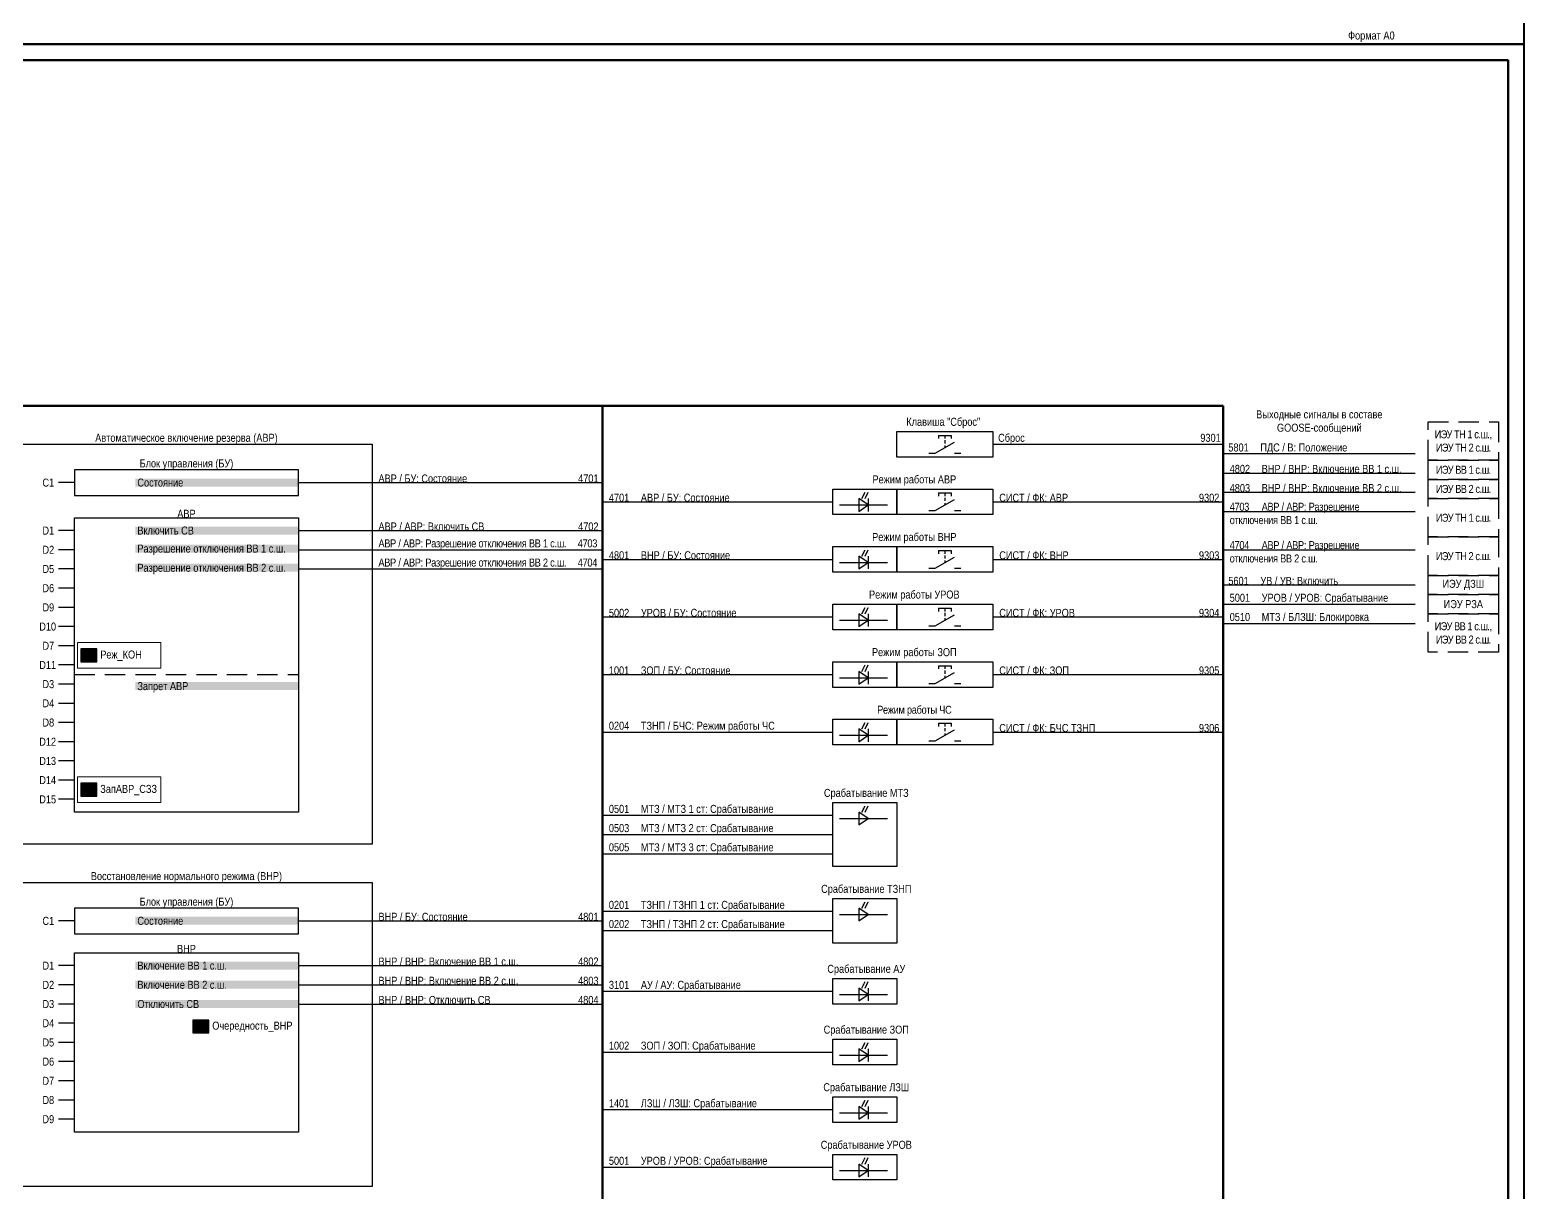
# Model space of a CAD drawing. Header units: millimetres. Extents: x 2179 to 12176, y -20554 to -12004.
# Drawn here: x 11412.1 to 11879, y -14184.8 to -13821.5 of the extents above; entities that cross this region are included whole.
import ezdxf
from ezdxf.enums import TextEntityAlignment as Align

# ---------------------------------------------------------------- set-up
doc = ezdxf.new("R2010")
doc.units = ezdxf.units.MM
doc.linetypes.add('HIDDEN2', pattern=[4.7625, 3.175, -1.5875])
doc.linetypes.add('штриховая2', pattern=[9.525, 6.35, -3.175])
for name, color, linetype, lineweight in [('GOOSE', 224, 'Continuous', 30), ('MMS', 190, 'Continuous', 30), ('Внутренняя шина', 4, 'Continuous', 70), ('Линии связи', 75, 'Continuous', 30), ('Основная', 7, 'Continuous', 30), ('Основная прерывистая', 7, 'штриховая2', 30), ('Основная сплошная', 7, 'Continuous', 30), ('Сигналы внутр.', 13, 'Continuous', 30), ('Тонкая', 7, 'Continuous', 13)]:
    doc.layers.add(name, color=color, linetype=linetype, lineweight=lineweight)
doc.layers.add('Рамка внешняя', color=8, linetype='Continuous', lineweight=40, plot=False)
doc.styles.add('2.5_Gost_RD', font='ARIALN.TTF', dxfattribs={"height": 2.5})
doc.styles.add('Narrow', font='ARIALN.TTF')
doc.styles.add('Табл дан', font='ARIALN.TTF')

# ---------------------------------------------------------------- blocks, each defined once
blk = doc.blocks.new('*U90')
blk.add_lwpolyline([(0, 0), (1189, 0), (1189, 841), (0, 841)], close=True)
at = {"style": '2.5_Gost_RD', "flags": 8}
blk.add_attdef('ФОРМАТ', text='', height=2.5, dxfattribs=at).set_placement((1134, 4), align=Align.TOP_LEFT)
blk = doc.blocks.new('*U15')
blk.add_lwpolyline([(0, 0), (1189, 0), (1189, 841), (0, 841)], close=True)
at = {"lineweight": 50}
blk.add_lwpolyline([(20, 836), (1184, 836), (1184, 5), (20, 5)], close=True, dxfattribs=at)
at = {"style": '2.5_Gost_RD', "flags": 8}
blk.add_attdef('ФОРМАТ', text='', height=2.5, dxfattribs=at).set_placement((1134, 4), align=Align.TOP_LEFT)
blk = doc.blocks.new('SW.2')
at = {"true_color": 0xadddf7}
h = blk.add_hatch(color=141, dxfattribs=at)
h.dxf.hatch_style = 1
h.paths.add_polyline_path([(5, 2), (0, 2), (0, -2), (5, -2)])
blk.add_lwpolyline([(5, 2), (0, 2), (0, -2), (5, -2)], close=True)
for points in [[(1, 0), (2, 0)], [(2, 0), (3, 1)], [(3, 0), (4, 0)]]:
    blk.add_lwpolyline(points)

msp = doc.modelspace()

# ---------------------------------------------------------------- linework, layer by layer
at = {"layer": 'Внутренняя шина'}
for points in [[(11071, -13939), (11785, -13939)], [(11591, -14401), (11591, -13939)], [(11785, -14362), (11785, -13939)]]:
    msp.add_lwpolyline(points, dxfattribs=at)
at = {"layer": 'Линии связи'}
for points in [[(11713, -13951), (11785, -13951)], [(11845, -13954), (11785, -13954)], [(11785, -13960), (11845, -13960)], [(11496, -13963), (11591, -13963)], [(11591, -13969), (11663, -13969)], [(11713, -13969), (11785, -13969)], [(11785, -13966), (11845, -13966)], [(11785, -13972), (11845, -13972)], [(11496, -13978), (11591, -13978)], [(11496, -13984), (11591, -13984)], [(11785, -13984), (11845, -13984)], [(11591, -13987), (11663, -13987)], [(11713, -13987), (11785, -13987)], [(11496, -13990), (11591, -13990)], [(11785, -13995), (11845, -13995)], [(11785, -14001), (11845, -14001)], [(11591, -14005), (11663, -14005)], [(11713, -14005), (11785, -14005)], [(11785, -14007), (11845, -14007)], [(11591, -14023), (11663, -14023)], [(11713, -14023), (11785, -14023)], [(11591, -14041), (11663, -14041)], [(11713, -14041), (11785, -14041)], [(11591, -14067), (11663, -14067)], [(11591, -14073), (11663, -14073)], [(11591, -14079), (11663, -14079)], [(11496, -14100), (11591, -14100)], [(11591, -14097), (11663, -14097)], [(11591, -14103), (11663, -14103)], [(11496, -14114), (11591, -14114)], [(11496, -14120), (11591, -14120)], [(11591, -14122), (11663, -14122)], [(11496, -14126), (11591, -14126)], [(11591, -14141), (11663, -14141)], [(11591, -14159), (11663, -14159)], [(11591, -14177), (11663, -14177)]]:
    msp.add_lwpolyline(points, dxfattribs=at)
at = {"layer": 'Основная'}
for points in [[(11683, -13947), (11713, -13947), (11713, -13955), (11683, -13955)], [(11403, -13951), (11519, -13951), (11519, -14076), (11403, -14076)], [(11496, -13959), (11426, -13959), (11426, -13967), (11496, -13967)], [(11663, -13965), (11683, -13965), (11683, -13973), (11663, -13973)], [(11683, -13965), (11713, -13965), (11713, -13973), (11683, -13973)], [(11426, -13974), (11496, -13974), (11496, -14066), (11426, -14066)], [(11663, -13983), (11683, -13983), (11683, -13991), (11663, -13991)], [(11683, -13983), (11713, -13983), (11713, -13991), (11683, -13991)], [(11663, -14001), (11683, -14001), (11683, -14009), (11663, -14009)], [(11683, -14001), (11713, -14001), (11713, -14009), (11683, -14009)], [(11663, -14019), (11683, -14019), (11683, -14027), (11663, -14027)], [(11683, -14019), (11713, -14019), (11713, -14027), (11683, -14027)], [(11663, -14037), (11683, -14037), (11683, -14045), (11663, -14045)], [(11683, -14037), (11713, -14037), (11713, -14045), (11683, -14045)], [(11663, -14063), (11683, -14063), (11683, -14083), (11663, -14083)], [(11403, -14088), (11519, -14088), (11519, -14183), (11403, -14183)], [(11496, -14096), (11426, -14096), (11426, -14104), (11496, -14104)], [(11663, -14093), (11683, -14093), (11683, -14107), (11663, -14107)], [(11426, -14110), (11496, -14110), (11496, -14166), (11426, -14166)], [(11663, -14118), (11683, -14118), (11683, -14126), (11663, -14126)], [(11663, -14137), (11683, -14137), (11683, -14145), (11663, -14145)], [(11663, -14155), (11683, -14155), (11683, -14163), (11663, -14163)], [(11663, -14173), (11683, -14173), (11683, -14181), (11663, -14181)]]:
    msp.add_lwpolyline(points, close=True, dxfattribs=at)
for points in [[(11426, -13963), (11421, -13963)], [(11426, -13978), (11421, -13978)], [(11426, -13984), (11421, -13984)], [(11426, -13990), (11421, -13990)], [(11426, -13996), (11421, -13996)], [(11426, -14002), (11421, -14002)], [(11426, -14008), (11421, -14008)], [(11426, -14014), (11421, -14014)], [(11426, -14020), (11421, -14020)], [(11426, -14026), (11421, -14026)], [(11426, -14032), (11421, -14032)], [(11426, -14038), (11421, -14038)], [(11426, -14044), (11421, -14044)], [(11426, -14050), (11421, -14050)], [(11426, -14056), (11421, -14056)], [(11426, -14062), (11421, -14062)], [(11426, -14100), (11421, -14100)], [(11426, -14114), (11421, -14114)], [(11426, -14120), (11421, -14120)], [(11426, -14126), (11421, -14126)], [(11426, -14132), (11421, -14132)], [(11426, -14138), (11421, -14138)], [(11426, -14144), (11421, -14144)], [(11426, -14150), (11421, -14150)], [(11426, -14156), (11421, -14156)], [(11426, -14162), (11421, -14162)]]:
    msp.add_lwpolyline(points, dxfattribs=at)
at = {"layer": 'Основная прерывистая'}
msp.add_line((11426, -14023), (11496, -14023), dxfattribs=at)
at = {"layer": 'Основная сплошная', "color": 0}
for p, q in [((11695, -13953.75), (11701, -13950.32)), ((11696, -13948.25), (11698, -13948.25)), ((11698, -13948.25), (11700, -13948.25)), ((11693, -13953.75), (11695, -13953.75)), ((11701, -13953.75), (11703, -13953.75)), ((11695, -13971.75), (11701, -13968.32)), ((11696, -13966.25), (11698, -13966.25)), ((11698, -13966.25), (11700, -13966.25)), ((11693, -13971.75), (11695, -13971.75)), ((11701, -13971.75), (11703, -13971.75)), ((11696, -13984.25), (11698, -13984.25)), ((11698, -13984.25), (11700, -13984.25)), ((11695, -13989.75), (11701, -13986.32)), ((11693, -13989.75), (11695, -13989.75)), ((11701, -13989.75), (11703, -13989.75)), ((11696, -14002.25), (11698, -14002.25)), ((11698, -14002.25), (11700, -14002.25)), ((11695, -14007.75), (11701, -14004.32)), ((11693, -14007.75), (11695, -14007.75)), ((11701, -14007.75), (11703, -14007.75)), ((11696, -14020.25), (11698, -14020.25)), ((11698, -14020.25), (11700, -14020.25)), ((11693, -14025.75), (11695, -14025.75)), ((11695, -14025.75), (11701, -14022.32)), ((11701, -14025.75), (11703, -14025.75)), ((11695, -14043.75), (11701, -14040.32)), ((11696, -14038.25), (11698, -14038.25)), ((11698, -14038.25), (11700, -14038.25)), ((11693, -14043.75), (11695, -14043.75)), ((11701, -14043.75), (11703, -14043.75))]:
    msp.add_line(p, q, dxfattribs=at)
at = {"layer": 'Основная сплошная', "ltscale": 0.35}
for p, q in [((11696, -13948.25), (11696, -13949.25)), ((11698, -13948.25), (11698, -13949.25)), ((11698, -13949.75), (11698, -13950.75)), ((11700, -13948.25), (11700, -13949.25)), ((11696, -13966.25), (11696, -13967.25)), ((11698, -13966.25), (11698, -13967.25)), ((11698, -13967.75), (11698, -13968.75)), ((11700, -13966.25), (11700, -13967.25)), ((11696, -13984.25), (11696, -13985.25)), ((11698, -13984.25), (11698, -13985.25)), ((11700, -13984.25), (11700, -13985.25)), ((11698, -13985.75), (11698, -13986.75)), ((11696, -14002.25), (11696, -14003.25)), ((11698, -14002.25), (11698, -14003.25)), ((11700, -14002.25), (11700, -14003.25)), ((11698, -14003.75), (11698, -14004.75)), ((11696, -14020.25), (11696, -14021.25)), ((11698, -14020.25), (11698, -14021.25)), ((11700, -14020.25), (11700, -14021.25)), ((11698, -14021.75), (11698, -14022.75)), ((11696, -14038.25), (11696, -14039.25)), ((11698, -14038.25), (11698, -14039.25)), ((11698, -14039.75), (11698, -14040.75)), ((11700, -14038.25), (11700, -14039.25))]:
    msp.add_line(p, q, dxfattribs=at)
at = {"layer": 'Основная сплошная', "color": 0, "linetype": 'HIDDEN2', "ltscale": 0.5}
for p, q in [((11698, -13951.39), (11698, -13952.04)), ((11698, -13969.39), (11698, -13970.04)), ((11698, -13987.39), (11698, -13988.04)), ((11698, -14005.39), (11698, -14006.04)), ((11698, -14023.39), (11698, -14024.04)), ((11698, -14041.39), (11698, -14042.04))]:
    msp.add_line(p, q, dxfattribs=at)
at = {"layer": 'Основная сплошная', "linetype": 'штриховая2'}
for points in [[(11871, -13956), (11849, -13956), (11849, -13944), (11871, -13944)], [(11871, -13962), (11849, -13962), (11849, -13956), (11871, -13956)], [(11871, -13968), (11849, -13968), (11849, -13962), (11871, -13962)], [(11871, -13980), (11849, -13980), (11849, -13968), (11871, -13968)], [(11871, -13992), (11849, -13992), (11849, -13980), (11871, -13980)], [(11871, -13998), (11849, -13998), (11849, -13992), (11871, -13992)], [(11871, -14004), (11849, -14004), (11849, -13998), (11871, -13998)], [(11871, -14016), (11849, -14016), (11849, -14004), (11871, -14004)]]:
    msp.add_lwpolyline(points, close=True, dxfattribs=at)
at = {"layer": 'Основная сплошная'}
for points in [[(11665.06, -13970), (11680.06, -13970)], [(11671.06, -13968), (11671.06, -13972), (11674.06, -13970), (11671.06, -13968)], [(11672.06, -13968), (11673.06, -13966)], [(11673.06, -13968), (11674.06, -13966)], [(11674.06, -13968), (11674.06, -13972)], [(11672.06, -13986), (11673.06, -13984)], [(11673.06, -13986), (11674.06, -13984)], [(11665.06, -13988), (11680.06, -13988)], [(11671.06, -13986), (11671.06, -13990), (11674.06, -13988), (11671.06, -13986)], [(11674.06, -13986), (11674.06, -13990)], [(11672.06, -14004), (11673.06, -14002)], [(11673.06, -14004), (11674.06, -14002)], [(11665.06, -14006), (11680.06, -14006)], [(11671.06, -14004), (11671.06, -14008), (11674.06, -14006), (11671.06, -14004)], [(11674.06, -14004), (11674.06, -14008)], [(11672.06, -14022), (11673.06, -14020)], [(11673.06, -14022), (11674.06, -14020)], [(11665.06, -14024), (11680.06, -14024)], [(11671.06, -14022), (11671.06, -14026), (11674.06, -14024), (11671.06, -14022)], [(11674.06, -14022), (11674.06, -14026)], [(11671.06, -14040), (11671.06, -14044), (11674.06, -14042), (11671.06, -14040)], [(11672.06, -14040), (11673.06, -14038)], [(11673.06, -14040), (11674.06, -14038)], [(11674.06, -14040), (11674.06, -14044)], [(11665.06, -14042), (11680.06, -14042)], [(11665.06, -14068), (11680.06, -14068)], [(11671.06, -14066), (11671.06, -14070), (11674.06, -14068), (11671.06, -14066)], [(11672.06, -14066), (11673.06, -14064)], [(11673.06, -14066), (11674.06, -14064)], [(11671.06, -14096), (11671.06, -14100), (11674.06, -14098), (11671.06, -14096)], [(11672.06, -14096), (11673.06, -14094)], [(11673.06, -14096), (11674.06, -14094)], [(11665.06, -14098), (11680.06, -14098)], [(11672.06, -14121), (11673.06, -14119)], [(11673.06, -14121), (11674.06, -14119)], [(11665.06, -14123), (11680.06, -14123)], [(11671.06, -14121), (11671.06, -14125), (11674.06, -14123), (11671.06, -14121)], [(11674.06, -14121), (11674.06, -14125)], [(11672.06, -14140), (11673.06, -14138)], [(11673.06, -14140), (11674.06, -14138)], [(11665.06, -14142), (11680.06, -14142)], [(11671.06, -14140), (11671.06, -14144), (11674.06, -14142), (11671.06, -14140)], [(11674.06, -14140), (11674.06, -14144)], [(11672.06, -14158), (11673.06, -14156)], [(11673.06, -14158), (11674.06, -14156)], [(11665.06, -14160), (11680.06, -14160)], [(11671.06, -14158), (11671.06, -14162), (11674.06, -14160), (11671.06, -14158)], [(11674.06, -14158), (11674.06, -14162)], [(11672.06, -14176), (11673.06, -14174)], [(11673.06, -14176), (11674.06, -14174)], [(11665.06, -14178), (11680.06, -14178)], [(11671.06, -14176), (11671.06, -14180), (11674.06, -14178), (11671.06, -14176)], [(11674.06, -14176), (11674.06, -14180)]]:
    msp.add_lwpolyline(points, dxfattribs=at)
for points in [[(11672.56, -13967, 0.5, 0, 0), (11673.06, -13966, 0, 0, 0)], [(11673.56, -13967, 0.5, 0, 0), (11674.06, -13966, 0, 0, 0)], [(11672.56, -13985, 0.5, 0, 0), (11673.06, -13984, 0, 0, 0)], [(11673.56, -13985, 0.5, 0, 0), (11674.06, -13984, 0, 0, 0)], [(11672.56, -14003, 0.5, 0, 0), (11673.06, -14002, 0, 0, 0)], [(11673.56, -14003, 0.5, 0, 0), (11674.06, -14002, 0, 0, 0)], [(11672.56, -14021, 0.5, 0, 0), (11673.06, -14020, 0, 0, 0)], [(11673.56, -14021, 0.5, 0, 0), (11674.06, -14020, 0, 0, 0)], [(11672.56, -14039, 0.5, 0, 0), (11673.06, -14038, 0, 0, 0)], [(11673.56, -14039, 0.5, 0, 0), (11674.06, -14038, 0, 0, 0)], [(11672.56, -14065, 0.5, 0, 0), (11673.06, -14064, 0, 0, 0)], [(11673.56, -14065, 0.5, 0, 0), (11674.06, -14064, 0, 0, 0)], [(11672.56, -14095, 0.5, 0, 0), (11673.06, -14094, 0, 0, 0)], [(11673.56, -14095, 0.5, 0, 0), (11674.06, -14094, 0, 0, 0)], [(11672.56, -14120, 0.5, 0, 0), (11673.06, -14119, 0, 0, 0)], [(11673.56, -14120, 0.5, 0, 0), (11674.06, -14119, 0, 0, 0)], [(11672.56, -14139, 0.5, 0, 0), (11673.06, -14138, 0, 0, 0)], [(11673.56, -14139, 0.5, 0, 0), (11674.06, -14138, 0, 0, 0)], [(11672.56, -14157, 0.5, 0, 0), (11673.06, -14156, 0, 0, 0)], [(11673.56, -14157, 0.5, 0, 0), (11674.06, -14156, 0, 0, 0)], [(11672.56, -14175, 0.5, 0, 0), (11673.06, -14174, 0, 0, 0)], [(11673.56, -14175, 0.5, 0, 0), (11674.06, -14174, 0, 0, 0)]]:
    msp.add_lwpolyline(points, format="xyseb", dxfattribs=at)
at = {"layer": 'Тонкая'}
for points in [[(11427, -14013), (11453, -14013), (11453, -14021), (11427, -14021)], [(11427, -14055), (11453, -14055), (11453, -14063), (11427, -14063)]]:
    msp.add_lwpolyline(points, close=True, dxfattribs=at)

# ---------------------------------------------------------------- block references
at = {"layer": 'Основная'}
for p in [(11428, -14017), (11428, -14059), (11463, -14133)]:
    msp.add_blockref('SW.2', p, dxfattribs=at)
at = {"layer": 'Рамка внешняя'}
msp.add_blockref('*U90', (10690, -13826), dxfattribs=at).add_auto_attribs({'ФОРМАТ': 'Формат А0'})
msp.add_blockref('*U15', (10690, -14667), dxfattribs=at)

# ---------------------------------------------------------------- texts
at = {"layer": 'GOOSE', "char_height": 2.5, "attachment_point": 7, "style": 'Табл дан'}
for s, insert, width in [('5801^IПДС / В: Положение', (11786.57, -13954), 58.43), ('4802^IВНР / ВНР: Включение ВВ 1 с.ш.', (11787, -13960), 58), ('4803^IВНР / ВНР: Включение ВВ 2 с.ш.', (11787, -13966), 58), ('\\pt10;{\\T0.95;4703^IАВР / АВР: Разрешение \\P\\pt5;отключения ВВ 1 с.ш.}', (11787, -13976), 70), ('{\\T0.95;4704^IАВР / АВР: Разрешение ^Jотключения ВВ 2 с.ш.}', (11787, -13988), 70), ('5601^IУВ / УВ: Включить', (11786.57, -13995), 64.43), ('5001^IУРОВ / УРОВ: Срабатывание', (11787, -14001), 58), ('0510^IМТЗ / БЛЗШ: Блокировка', (11787, -14007), 58)]:
    msp.add_mtext(s, dxfattribs=dict(at, insert=insert, width=width))
at = {"layer": 'MMS', "char_height": 2.5, "attachment_point": 7, "style": 'Narrow'}
for s, insert, width in [('Сброс^I^I^I^I^I   ^I    9301^I', (11714.64, -13951), 70.3562), ('\\pt30,40,50,60,70;СИСТ / ФК: АВР^I^I^I^I   9302^I', (11715, -13969.01), 70), ('СИСТ / ФК: ВНР^I^I^I^I   9303^I', (11715, -13987.01), 70), ('СИСТ / ФК: УРОВ^I^I^I^I   9304^I', (11715, -14005.01), 70), ('СИСТ / ФК: ЗОП^I^I^I^I   9305^I', (11715, -14023), 70), ('\\pt50,60;СИСТ / ФК: БЧС ТЗНП^I^I   9306', (11715, -14041), 70)]:
    msp.add_mtext(s, dxfattribs=dict(at, insert=insert, width=width))
at = {"layer": 'Основная', "style": 'Табл дан'}
for s, p in [('C1', (11416, -13963)), ('D5', (11416, -13990)), ('D6', (11416, -13996)), ('D9', (11416, -14002)), ('D10', (11415, -14008)), ('D7', (11416, -14014)), ('Реж_КОН', (11434.07, -14016.75)), ('D11', (11415, -14020)), ('ЗапАВР_СЗЗ', (11434.07, -14058.75)), ('C1', (11416, -14100)), ('D3', (11416, -14126)), ('D4', (11416, -14132)), ('Очередность_ВНР', (11469.07, -14132.75)), ('D5', (11416, -14138)), ('D6', (11416, -14144)), ('D7', (11416, -14150)), ('D8', (11416, -14156)), ('D9', (11416, -14162))]:
    msp.add_text(s, height=2.5, dxfattribs=at).set_placement(p, align=Align.MIDDLE_LEFT)
at = {"layer": 'Основная', "ltscale": 0.5, "style": 'Табл дан'}
for s, p in [('D1', (11416, -13978)), ('D2', (11416, -13984)), ('D3', (11416, -14026)), ('D4', (11416, -14032)), ('D8', (11416, -14038)), ('D12', (11415, -14044)), ('D13', (11415, -14050)), ('D14', (11415, -14056)), ('D15', (11415, -14062)), ('D1', (11416, -14114)), ('D2', (11416, -14120))]:
    msp.add_text(s, height=2.5, dxfattribs=at).set_placement(p, align=Align.MIDDLE_LEFT)
at = {"layer": 'Основная', "char_height": 2.5, "attachment_point": 8, "style": 'Narrow'}
for s, insert, width in [('\\pt55;Выходные сигналы в составе GOOSE-сообщений', (11815, -13947.81), 60), ('Клавиша "Сброс"', (11697.5, -13946), 29), ('Автоматическое включение резерва (АВР)', (11461, -13951), 116), ('\\A1;Блок управления (БУ)', (11461, -13959), 70), ('Режим работы АВР', (11688.44, -13964), 45), ('\\A1;АВР', (11461, -13974), 70), ('Режим работы ВНР', (11688.44, -13982), 45), ('Режим работы УРОВ', (11688.44, -14000), 45), ('Режим работы ЗОП', (11688.44, -14018), 45), ('{\\T0.95;Режим работы ЧС}', (11688.44, -14036), 45), ('Срабатывание МТЗ', (11673.44, -14062), 45), ('Восстановление нормального режима (ВНР)', (11461, -14088), 116), ('Срабатывание ТЗНП', (11673.44, -14092), 45), ('\\A1;Блок управления (БУ)', (11461, -14096), 70), ('\\A1;ВНР', (11461, -14110), 70), ('Срабатывание АУ', (11673.44, -14117), 45), ('Срабатывание ЗОП', (11673.44, -14136), 45), ('Срабатывание ЛЗШ', (11673.44, -14154), 45), ('Срабатывание УРОВ', (11673.44, -14172), 45)]:
    msp.add_mtext(s, dxfattribs=dict(at, insert=insert, width=width))
at = {"layer": 'Основная', "char_height": 2.5, "width": 51, "attachment_point": 4, "style": 'Narrow', "bg_fill": 1, "box_fill_scale": 1, "bg_fill_color": 9, "bg_fill_transparency": 0}
for s, insert in [('\\pl0.67568;Состояние', (11445, -13963)), ('\\pl0.67568;Включить СВ', (11445, -13978)), ('\\pl0.67568;Разрешение отключения ВВ 1 с.ш.', (11445, -13984)), ('\\pl0.67568;Разрешение отключения ВВ 2 с.ш.', (11445, -13990)), ('\\pl0.67568;Запрет АВР', (11445, -14027)), ('\\pl0.67568;Состояние', (11445, -14100)), ('\\pl0.67568;Включение ВВ 1 с.ш.', (11445, -14114)), ('\\pl0.67568;Включение ВВ 2 с.ш.', (11445, -14120)), ('\\pl0.67568;Отключить СВ', (11445, -14126))]:
    msp.add_mtext(s, dxfattribs=dict(at, insert=insert))
at = {"layer": 'Основная сплошная', "char_height": 2.5, "width": 22, "attachment_point": 5, "style": 'Narrow'}
for s, insert in [('\\pt55;{\\T0.9;ИЭУ ТН 1 с.ш., ИЭУ ТН 2 с.ш.}', (11860, -13950)), ('\\pt55;{\\T0.9;ИЭУ ВВ 1 с.ш.}', (11860, -13959)), ('\\pt55;{\\T0.9;ИЭУ ВВ 2 с.ш.}', (11860, -13965)), ('\\pt55;{\\T0.9;ИЭУ ТН 1 с.ш.}', (11860, -13974)), ('\\pt55;{\\T0.9;ИЭУ ТН 2 с.ш.}', (11860, -13986)), ('\\pt55;ИЭУ ДЗШ', (11860, -13995)), ('\\pt55;ИЭУ РЗА', (11860, -14001)), ('\\pt55;{\\T0.9;ИЭУ ВВ 1 с.ш., ИЭУ ВВ 2 с.ш.}', (11860, -14010))]:
    msp.add_mtext(s, dxfattribs=dict(at, insert=insert))
at = {"layer": 'Сигналы внутр.', "char_height": 2.5, "attachment_point": 7}
for s, insert, width, style in [('АВР / БУ: Состояние^I^I^I   ^I   4701^I', (11521, -13963), 70, 'Табл дан'), ('4701^IАВР / БУ: Состояние', (11593, -13969), 48, 'Narrow'), ('АВР / АВР: Включить СВ^I^I^I   4702^I', (11521, -13978), 70, 'Табл дан'), ('\\pt60,70;{\\T0.95;АВР / АВР: Разрешение отключения ВВ 1 с.ш.^I   4703^I}', (11521, -13984), 70, 'Табл дан'), ('4801^IВНР / БУ: Состояние', (11593, -13987), 49, 'Табл дан'), ('{\\T0.95;АВР / АВР: Разрешение отключения ВВ 2 с.ш.^I   4704^I}', (11521, -13990), 70, 'Табл дан'), ('5002^IУРОВ / БУ: Состояние', (11593, -14005), 70, 'Narrow'), ('1001^IЗОП / БУ: Состояние', (11593, -14023), 48, 'Narrow'), ('0204^IТЗНП / БЧС{\\A1;: }Режим работы ЧС', (11593, -14041), 70, 'Narrow'), ('0501^IМТЗ / {\\A1;МТЗ 1 ст: Срабатывание}', (11593, -14067), 70, 'Narrow'), ('0503^IМТЗ / {\\A1;МТЗ 2 ст: Срабатывание}', (11593, -14073), 70, 'Narrow'), ('0505^IМТЗ / {\\A1;МТЗ 3 ст: Срабатывание}', (11593, -14079), 70, 'Narrow'), ('0201^IТЗНП / {\\A1;ТЗНП 1 ст: }Срабатывание', (11593, -14097), 70, 'Narrow'), ('ВНР / БУ: Состояние^I^I^I   ^I   4801^I', (11521, -14100), 70, 'Табл дан'), ('0202^IТЗНП / {\\A1;ТЗНП 2 ст: }Срабатывание', (11593, -14103), 70, 'Narrow'), ('ВНР / ВНР: Включение ВВ 1 с.ш.^I^I   4802^I', (11521, -14114), 70, 'Табл дан'), ('ВНР / ВНР: Включение ВВ 2 с.ш.^I^I   4803^I', (11521, -14120), 70, 'Табл дан'), ('3101^IАУ / АУ: Срабатывание', (11593, -14122), 48, 'Narrow'), ('ВНР / ВНР: Отключить СВ^I^I^I   4804^I', (11521, -14126), 70, 'Табл дан'), ('1002^IЗОП / ЗОП: Срабатывание', (11593, -14141), 48, 'Narrow'), ('1401^IЛЗШ / ЛЗШ: Срабатывание', (11593, -14159), 48, 'Narrow'), ('5001^IУРОВ / УРОВ: Срабатывание', (11593, -14177), 70, 'Narrow')]:
    msp.add_mtext(s, dxfattribs=dict(at, insert=insert, width=width, style=style))

doc.saveas('drawing.dxf')
